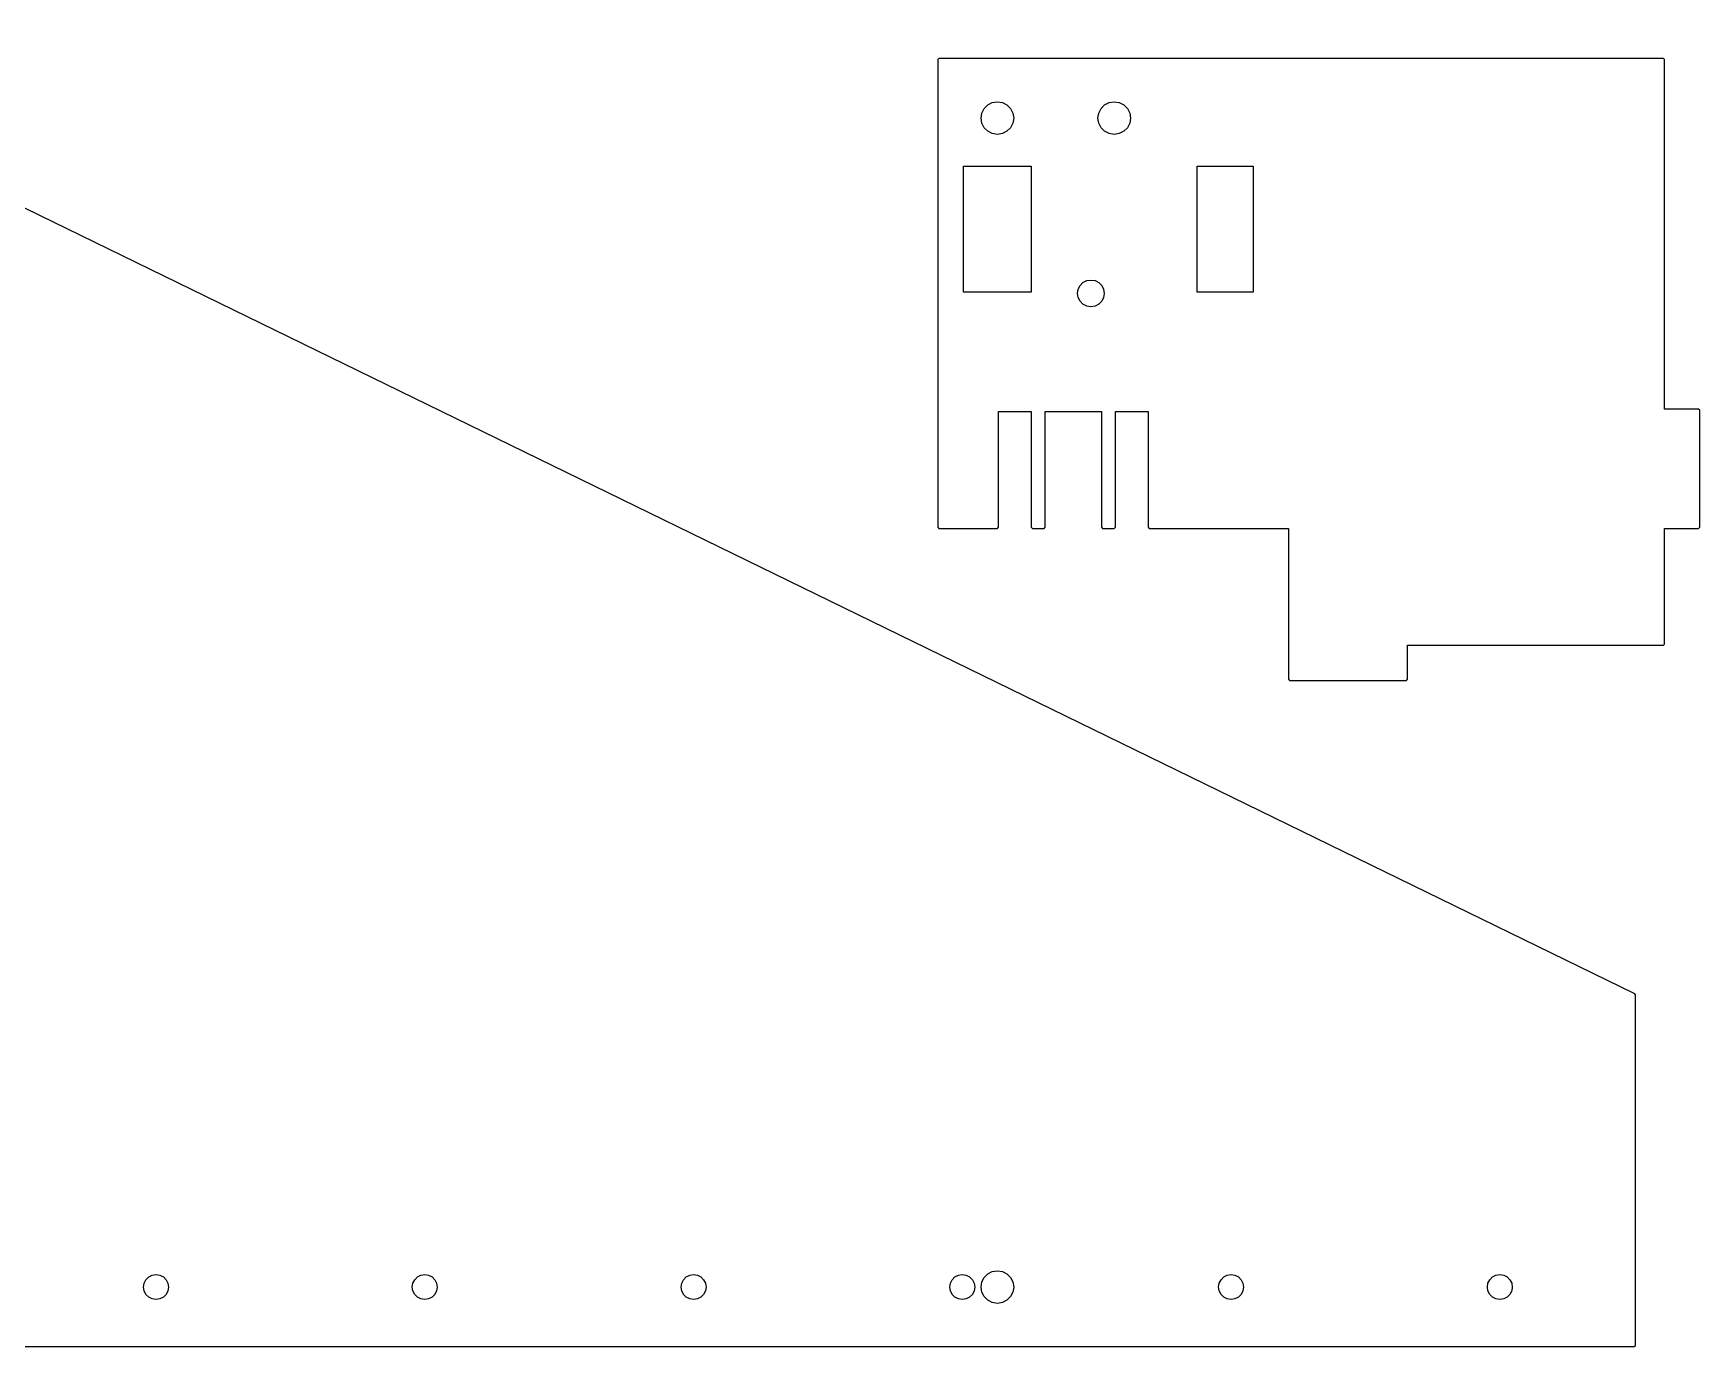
# Model space of a CAD drawing. Header units: metres. Extents: x 5 to 415, y 5 to 293.
# Drawn here: x 272.5 to 415.1, y 4.9 to 117.2 of the extents above; entities that cross this region are included whole.
import ezdxf

# ---------------------------------------------------------------- set-up
doc = ezdxf.new("R2010")
doc.units = ezdxf.units.M

msp = doc.modelspace()

# ---------------------------------------------------------------- linework, layer by layer
for p, q in [((409.544, 35.0899), (143.044, 165.09)), ((350, 115.1), (349.9, 115)), ((349.9, 115), (349.9, 75)), ((412, 115.1), (350, 115.1)), ((412.1, 115), (412, 115.1)), ((412.1, 85.1), (412.1, 115)), ((354.178, 111.132), (354.568, 111.33)), ((354.568, 111.33), (355, 111.399)), ((355, 111.399), (355.432, 111.33)), ((355.432, 111.33), (355.822, 111.132)), ((364.178, 111.132), (364.568, 111.33)), ((364.568, 111.33), (365, 111.399)), ((365, 111.399), (365.432, 111.33)), ((365.432, 111.33), (365.822, 111.132)), ((353.601, 110), (353.67, 110.432)), ((353.67, 109.568), (353.601, 110)), ((353.67, 110.432), (353.868, 110.822)), ((353.868, 110.822), (354.178, 111.132)), ((355.822, 111.132), (356.132, 110.822)), ((356.132, 110.822), (356.33, 110.432)), ((356.33, 110.432), (356.399, 110)), ((356.399, 110), (356.33, 109.568)), ((363.601, 110), (363.67, 110.432)), ((363.67, 109.568), (363.601, 110)), ((363.67, 110.432), (363.868, 110.822)), ((363.868, 110.822), (364.178, 111.132)), ((365.822, 111.132), (366.132, 110.822)), ((366.132, 110.822), (366.33, 110.432)), ((366.33, 110.432), (366.399, 110)), ((366.399, 110), (366.33, 109.568)), ((353.868, 109.178), (353.67, 109.568)), ((354.178, 108.868), (353.868, 109.178)), ((354.568, 108.67), (354.178, 108.868)), ((355, 108.601), (354.568, 108.67)), ((355.432, 108.67), (355, 108.601)), ((355.822, 108.868), (355.432, 108.67)), ((356.132, 109.178), (355.822, 108.868)), ((356.33, 109.568), (356.132, 109.178)), ((363.868, 109.178), (363.67, 109.568)), ((364.178, 108.868), (363.868, 109.178)), ((364.568, 108.67), (364.178, 108.868)), ((365, 108.601), (364.568, 108.67)), ((365.432, 108.67), (365, 108.601)), ((365.822, 108.868), (365.432, 108.67)), ((366.132, 109.178), (365.822, 108.868)), ((366.33, 109.568), (366.132, 109.178)), ((352.1, 95.1), (352.1, 105.9)), ((352.1, 105.9), (357.9, 105.9)), ((357.9, 105.9), (357.9, 95.1)), ((372.1, 95.1), (372.1, 105.9)), ((372.1, 105.9), (376.9, 105.9)), ((376.9, 105.9), (376.9, 95.1)), ((361.907, 95.355), (362.071, 95.6752)), ((362.071, 95.6752), (362.325, 95.9294)), ((362.325, 95.9294), (362.645, 96.0925)), ((362.645, 96.0925), (363, 96.1488)), ((363, 96.1488), (363.355, 96.0925)), ((363.355, 96.0925), (363.675, 95.9294)), ((363.675, 95.9294), (363.929, 95.6752)), ((363.929, 95.6752), (364.093, 95.355)), ((357.9, 95.1), (352.1, 95.1)), ((361.851, 95), (361.907, 95.355)), ((361.907, 94.645), (361.851, 95)), ((362.071, 94.3248), (361.907, 94.645)), ((362.325, 94.0706), (362.071, 94.3248)), ((363.929, 94.3248), (363.675, 94.0706)), ((364.093, 94.645), (363.929, 94.3248)), ((364.093, 95.355), (364.149, 95)), ((364.149, 95), (364.093, 94.645)), ((376.9, 95.1), (372.1, 95.1)), ((362.645, 93.9075), (362.325, 94.0706)), ((363, 93.8512), (362.645, 93.9075)), ((363.355, 93.9075), (363, 93.8512)), ((363.675, 94.0706), (363.355, 93.9075)), ((355.1, 75), (355.1, 84.9)), ((355.1, 84.9), (357.9, 84.9)), ((357.9, 84.9), (357.9, 75)), ((359.1, 75), (359.1, 84.9)), ((359.1, 84.9), (363.9, 84.9)), ((363.9, 84.9), (363.9, 75)), ((365.1, 75), (365.1, 84.9)), ((365.1, 84.9), (367.9, 84.9)), ((367.9, 84.9), (367.9, 75)), ((415, 85.1), (412.1, 85.1)), ((415.1, 85), (415, 85.1)), ((415.1, 75), (415.1, 85)), ((349.9, 75), (350, 74.9)), ((350, 74.9), (355, 74.9)), ((355, 74.9), (355.1, 75)), ((357.9, 75), (358, 74.9)), ((358, 74.9), (359, 74.9)), ((359, 74.9), (359.1, 75)), ((363.9, 75), (364, 74.9)), ((364, 74.9), (365, 74.9)), ((365, 74.9), (365.1, 75)), ((367.9, 75), (368, 74.9)), ((368, 74.9), (379.9, 74.9)), ((379.9, 74.9), (379.9, 62)), ((412.1, 65), (412.1, 74.9)), ((412.1, 74.9), (415, 74.9)), ((415, 74.9), (415.1, 75)), ((390.1, 62), (390.1, 64.9)), ((390.1, 64.9), (412, 64.9)), ((412, 64.9), (412.1, 65)), ((379.9, 62), (380, 61.9)), ((380, 61.9), (390, 61.9)), ((390, 61.9), (390.1, 62)), ((409.6, 35), (409.544, 35.0899)), ((409.6, 5), (409.6, 35)), ((281.933, 10), (281.985, 10.3298)), ((281.985, 9.67017), (281.933, 10)), ((281.985, 10.3298), (282.137, 10.6273)), ((282.137, 10.6273), (282.373, 10.8634)), ((282.373, 10.8634), (282.67, 11.015)), ((282.67, 11.015), (283, 11.0672)), ((283, 11.0672), (283.33, 11.015)), ((283.33, 11.015), (283.627, 10.8634)), ((283.627, 10.8634), (283.863, 10.6273)), ((283.863, 10.6273), (284.015, 10.3298)), ((284.015, 10.3298), (284.067, 10)), ((284.067, 10), (284.015, 9.67017)), ((304.933, 10), (304.985, 10.3298)), ((304.985, 9.67017), (304.933, 10)), ((304.985, 10.3298), (305.137, 10.6273)), ((305.137, 10.6273), (305.373, 10.8634)), ((305.373, 10.8634), (305.67, 11.015)), ((305.67, 11.015), (306, 11.0672)), ((306, 11.0672), (306.33, 11.015)), ((306.33, 11.015), (306.627, 10.8634)), ((306.627, 10.8634), (306.863, 10.6273)), ((306.863, 10.6273), (307.015, 10.3298)), ((307.015, 10.3298), (307.067, 10)), ((307.067, 10), (307.015, 9.67017)), ((327.933, 10), (327.985, 10.3298)), ((327.985, 9.67017), (327.933, 10)), ((327.985, 10.3298), (328.137, 10.6273)), ((328.137, 10.6273), (328.373, 10.8634)), ((328.373, 10.8634), (328.67, 11.015)), ((328.67, 11.015), (329, 11.0672)), ((329, 11.0672), (329.33, 11.015)), ((329.33, 11.015), (329.627, 10.8634)), ((329.627, 10.8634), (329.863, 10.6273)), ((329.863, 10.6273), (330.015, 10.3298)), ((330.015, 10.3298), (330.067, 10)), ((330.067, 10), (330.015, 9.67017)), ((350.933, 10), (350.985, 10.3298)), ((350.985, 9.67017), (350.933, 10)), ((350.985, 10.3298), (351.137, 10.6273)), ((351.137, 10.6273), (351.373, 10.8634)), ((351.373, 10.8634), (351.67, 11.015)), ((351.67, 11.015), (352, 11.0672)), ((352, 11.0672), (352.33, 11.015)), ((352.33, 11.015), (352.627, 10.8634)), ((352.627, 10.8634), (352.863, 10.6273)), ((352.863, 10.6273), (353.015, 10.3298)), ((353.015, 10.3298), (353.067, 10)), ((353.067, 10), (353.015, 9.67017)), ((353.601, 10), (353.67, 10.4323)), ((353.67, 9.56773), (353.601, 10)), ((353.67, 10.4323), (353.868, 10.8221)), ((353.868, 10.8221), (354.178, 11.1316)), ((354.178, 11.1316), (354.568, 11.3303)), ((354.568, 11.3303), (355, 11.3988)), ((355, 11.3988), (355.432, 11.3303)), ((355.432, 11.3303), (355.822, 11.1316)), ((355.822, 11.1316), (356.132, 10.8221)), ((356.132, 10.8221), (356.33, 10.4323)), ((356.33, 10.4323), (356.399, 10)), ((356.399, 10), (356.33, 9.56773)), ((373.933, 10), (373.985, 10.3298)), ((373.985, 9.67017), (373.933, 10)), ((373.985, 10.3298), (374.137, 10.6273)), ((374.137, 10.6273), (374.373, 10.8634)), ((374.373, 10.8634), (374.67, 11.015)), ((374.67, 11.015), (375, 11.0672)), ((375, 11.0672), (375.33, 11.015)), ((375.33, 11.015), (375.627, 10.8634)), ((375.627, 10.8634), (375.863, 10.6273)), ((375.863, 10.6273), (376.015, 10.3298)), ((376.015, 10.3298), (376.067, 10)), ((376.067, 10), (376.015, 9.67017)), ((396.933, 10), (396.985, 10.3298)), ((396.985, 9.67017), (396.933, 10)), ((396.985, 10.3298), (397.137, 10.6273)), ((397.137, 10.6273), (397.373, 10.8634)), ((397.373, 10.8634), (397.67, 11.015)), ((397.67, 11.015), (398, 11.0672)), ((398, 11.0672), (398.33, 11.015)), ((398.33, 11.015), (398.627, 10.8634)), ((398.627, 10.8634), (398.863, 10.6273)), ((398.863, 10.6273), (399.015, 10.3298)), ((399.015, 10.3298), (399.067, 10)), ((399.067, 10), (399.015, 9.67017)), ((282.137, 9.3727), (281.985, 9.67017)), ((282.373, 9.13655), (282.137, 9.3727)), ((282.67, 8.98499), (282.373, 9.13655)), ((283, 8.93274), (282.67, 8.98499)), ((283.33, 8.98499), (283, 8.93274)), ((283.627, 9.13655), (283.33, 8.98499)), ((283.863, 9.3727), (283.627, 9.13655)), ((284.015, 9.67017), (283.863, 9.3727)), ((305.137, 9.3727), (304.985, 9.67017)), ((305.373, 9.13655), (305.137, 9.3727)), ((305.67, 8.98499), (305.373, 9.13655)), ((306, 8.93274), (305.67, 8.98499)), ((306.33, 8.98499), (306, 8.93274)), ((306.627, 9.13655), (306.33, 8.98499)), ((306.863, 9.3727), (306.627, 9.13655)), ((307.015, 9.67017), (306.863, 9.3727)), ((328.137, 9.3727), (327.985, 9.67017)), ((328.373, 9.13655), (328.137, 9.3727)), ((328.67, 8.98499), (328.373, 9.13655)), ((329, 8.93274), (328.67, 8.98499)), ((329.33, 8.98499), (329, 8.93274)), ((329.627, 9.13655), (329.33, 8.98499)), ((329.863, 9.3727), (329.627, 9.13655)), ((330.015, 9.67017), (329.863, 9.3727)), ((351.137, 9.3727), (350.985, 9.67017)), ((351.373, 9.13655), (351.137, 9.3727)), ((351.67, 8.98499), (351.373, 9.13655)), ((352, 8.93274), (351.67, 8.98499)), ((352.33, 8.98499), (352, 8.93274)), ((352.627, 9.13655), (352.33, 8.98499)), ((352.863, 9.3727), (352.627, 9.13655)), ((353.015, 9.67017), (352.863, 9.3727)), ((353.868, 9.17784), (353.67, 9.56773)), ((354.178, 8.86836), (353.868, 9.17784)), ((354.568, 8.66971), (354.178, 8.86836)), ((355, 8.60124), (354.568, 8.66971)), ((355.432, 8.66971), (355, 8.60124)), ((355.822, 8.86836), (355.432, 8.66971)), ((356.132, 9.17784), (355.822, 8.86836)), ((356.33, 9.56773), (356.132, 9.17784)), ((374.137, 9.3727), (373.985, 9.67017)), ((374.373, 9.13655), (374.137, 9.3727)), ((374.67, 8.98499), (374.373, 9.13655)), ((375, 8.93274), (374.67, 8.98499)), ((375.33, 8.98499), (375, 8.93274)), ((375.627, 9.13655), (375.33, 8.98499)), ((375.863, 9.3727), (375.627, 9.13655)), ((376.015, 9.67017), (375.863, 9.3727)), ((397.137, 9.3727), (396.985, 9.67017)), ((397.373, 9.13655), (397.137, 9.3727)), ((397.67, 8.98499), (397.373, 9.13655)), ((398, 8.93274), (397.67, 8.98499)), ((398.33, 8.98499), (398, 8.93274)), ((398.627, 9.13655), (398.33, 8.98499)), ((398.863, 9.3727), (398.627, 9.13655)), ((399.015, 9.67017), (398.863, 9.3727)), ((5, 4.89999), (409.5, 4.89999)), ((409.5, 4.89999), (409.6, 5))]:
    msp.add_line(p, q)

doc.saveas('drawing.dxf')
